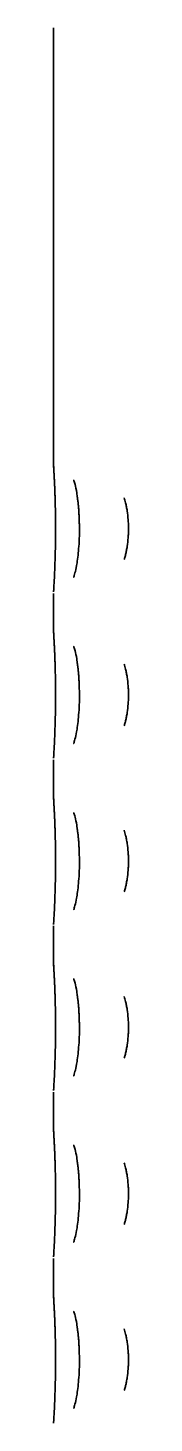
# Model space of a CAD drawing. Header units: inches. Extents: x 885 to 6823, y 710 to 5493.
# Drawn here: x 5289.49 to 5291.06, y 3141.02 to 3170.4 of the extents above; entities that cross this region are included whole.
import ezdxf

# ---------------------------------------------------------------- set-up
doc = ezdxf.new("R2010")
doc.units = ezdxf.units.IN
doc.layers.add('1', color=7, linetype='Continuous', true_color=0xffffff)

msp = doc.modelspace()

# ---------------------------------------------------------------- linework, layer by layer
at = {"layer": '1', "color": 7, "linetype": 'Continuous', "lineweight": 35}
for p, q in [((5289.49, 3170.4), (5289.49, 3161.22)), ((5289.49, 3158.491), (5289.49, 3157.72)), ((5289.491, 3158.532), (5289.491, 3158.523)), ((5289.493, 3158.559), (5289.492, 3158.539)), ((5289.49, 3154.991), (5289.49, 3154.22)), ((5289.491, 3155.032), (5289.491, 3155.023)), ((5289.493, 3155.059), (5289.492, 3155.039)), ((5289.49, 3151.491), (5289.49, 3150.72)), ((5289.491, 3151.532), (5289.491, 3151.523)), ((5289.493, 3151.559), (5289.492, 3151.539)), ((5289.493, 3148.059), (5289.492, 3148.039)), ((5289.49, 3147.991), (5289.49, 3147.22)), ((5289.491, 3148.032), (5289.491, 3148.023)), ((5289.491, 3144.532), (5289.491, 3144.523)), ((5289.493, 3144.559), (5289.492, 3144.539)), ((5289.49, 3144.491), (5289.49, 3143.72)), ((5289.491, 3141.032), (5289.491, 3141.023)), ((5289.493, 3141.059), (5289.492, 3141.039))]:
    msp.add_line(p, q, dxfattribs=at)
for points, knots in [([(5289.49, 3161.22), (5289.49, 3161.219), (5289.49, 3161.211), (5289.49, 3161.202), (5289.491, 3161.193), (5289.491, 3161.192), (5289.491, 3161.191), (5289.491, 3161.19), (5289.491, 3161.189), (5289.491, 3161.187), (5289.492, 3161.175), (5289.498, 3161.068), (5289.513, 3160.779), (5289.527, 3160.409), (5289.53, 3160.15), (5289.532, 3160.037)], [0, 0, 0, 0, 0.002128, 0.01283, 0.01463, 0.015597, 0.016473, 0.017787, 0.020504, 0.029146, 0.0931, 0.328504, 0.57022, 0.823505, 1, 1, 1, 1]), ([(5289.497, 3161.134), (5289.497, 3161.136), (5289.495, 3161.149), (5289.493, 3161.165), (5289.491, 3161.18), (5289.491, 3161.185), (5289.491, 3161.186), (5289.491, 3161.187), (5289.491, 3161.187), (5289.491, 3161.188), (5289.491, 3161.188), (5289.492, 3161.173), (5289.498, 3161.072), (5289.511, 3160.836), (5289.518, 3160.625), (5289.521, 3160.531)], [0, 0, 0, 0, 0.00525, 0.028024, 0.036063, 0.03785, 0.039024, 0.040313, 0.042421, 0.047149, 0.063316, 0.156215, 0.450956, 0.781472, 1, 1, 1, 1]), ([(5289.91, 3160.883), (5289.912, 3160.879), (5289.919, 3160.862), (5289.944, 3160.778), (5289.97, 3160.668), (5289.982, 3160.574), (5289.984, 3160.553)], [0, 0, 0, 0, 0.178169, 0.4765, 0.887764, 1, 1, 1, 1]), ([(5289.521, 3160.531), (5289.523, 3160.484), (5289.529, 3160.296), (5289.532, 3160.063), (5289.532, 3159.893), (5289.532, 3159.893)], [0, 0, 0, 0, 0.259258, 0.999997, 1, 1, 1, 1]), ([(5290.974, 3160.506), (5290.984, 3160.472), (5290.994, 3160.436), (5291.006, 3160.385), (5291.009, 3160.372), (5291.015, 3160.344), (5291.018, 3160.329), (5291.026, 3160.287), (5291.031, 3160.258), (5291.045, 3160.169), (5291.051, 3160.108), (5291.058, 3160.014), (5291.06, 3159.983), (5291.062, 3159.919), (5291.063, 3159.887), (5291.063, 3159.823), (5291.062, 3159.791), (5291.06, 3159.728), (5291.058, 3159.696), (5291.051, 3159.603), (5291.045, 3159.542), (5291.031, 3159.453), (5291.026, 3159.423), (5291.015, 3159.366), (5291.003, 3159.311), (5290.989, 3159.258), (5290.979, 3159.224), (5290.977, 3159.215), (5290.974, 3159.206)], [0, 0, 0, 0, 0.093555, 0.093555, 0.127476, 0.127476, 0.161398, 0.161398, 0.22924, 0.22924, 0.364925, 0.364925, 0.432768, 0.432768, 0.500611, 0.500611, 0.568453, 0.568453, 0.636296, 0.636296, 0.771981, 0.771981, 0.839824, 0.839824, 0.907666, 0.975509, 0.975509, 1, 1, 1, 1]), ([(5289.532, 3160.037), (5289.533, 3159.851), (5289.532, 3159.501), (5289.518, 3159.025), (5289.501, 3158.696), (5289.493, 3158.556), (5289.492, 3158.534), (5289.491, 3158.531)], [0, 0, 0, 0, 0.253988, 0.504645, 0.723691, 0.932583, 1, 1, 1, 1]), ([(5290.031, 3159.974), (5290.032, 3159.957), (5290.04, 3159.797), (5290.025, 3159.495), (5289.997, 3159.202), (5289.975, 3159.096), (5289.971, 3159.078)], [0, 0, 0, 0, 0.051676, 0.507762, 0.911768, 1, 1, 1, 1]), ([(5289.971, 3159.078), (5289.96, 3159.016), (5289.942, 3158.92), (5289.916, 3158.841), (5289.913, 3158.833), (5289.912, 3158.833)], [0, 0, 0, 0, 0.446092, 0.85264, 1, 1, 1, 1]), ([(5289.49, 3157.72), (5289.49, 3157.719), (5289.49, 3157.711), (5289.49, 3157.702), (5289.491, 3157.693), (5289.491, 3157.692), (5289.491, 3157.691), (5289.491, 3157.69), (5289.491, 3157.689), (5289.491, 3157.687), (5289.492, 3157.675), (5289.498, 3157.568), (5289.513, 3157.279), (5289.527, 3156.909), (5289.53, 3156.65), (5289.532, 3156.537)], [0, 0, 0, 0, 0.002127, 0.012829, 0.014629, 0.015597, 0.016473, 0.017786, 0.020503, 0.029143, 0.093072, 0.328479, 0.570194, 0.823478, 1, 1, 1, 1]), ([(5289.497, 3157.634), (5289.497, 3157.636), (5289.495, 3157.649), (5289.493, 3157.665), (5289.491, 3157.68), (5289.491, 3157.685), (5289.491, 3157.686), (5289.491, 3157.687), (5289.491, 3157.687), (5289.491, 3157.688), (5289.491, 3157.688), (5289.492, 3157.673), (5289.498, 3157.572), (5289.511, 3157.336), (5289.518, 3157.125), (5289.521, 3157.031)], [0, 0, 0, 0, 0.00525, 0.028024, 0.036063, 0.03785, 0.039024, 0.040314, 0.042421, 0.047149, 0.063316, 0.156215, 0.450956, 0.781471, 1, 1, 1, 1]), ([(5289.91, 3157.383), (5289.912, 3157.379), (5289.919, 3157.362), (5289.944, 3157.278), (5289.97, 3157.168), (5289.982, 3157.074), (5289.984, 3157.053)], [0, 0, 0, 0, 0.178169, 0.4765, 0.887764, 1, 1, 1, 1]), ([(5289.521, 3157.031), (5289.523, 3156.984), (5289.529, 3156.796), (5289.532, 3156.563), (5289.532, 3156.393), (5289.532, 3156.393)], [0, 0, 0, 0, 0.259257, 0.999996, 1, 1, 1, 1]), ([(5290.974, 3157.006), (5290.984, 3156.972), (5290.994, 3156.936), (5291.006, 3156.885), (5291.009, 3156.872), (5291.015, 3156.844), (5291.018, 3156.829), (5291.026, 3156.787), (5291.031, 3156.758), (5291.045, 3156.669), (5291.051, 3156.608), (5291.058, 3156.514), (5291.06, 3156.483), (5291.062, 3156.419), (5291.063, 3156.387), (5291.063, 3156.323), (5291.062, 3156.291), (5291.06, 3156.228), (5291.058, 3156.196), (5291.051, 3156.103), (5291.045, 3156.042), (5291.031, 3155.953), (5291.026, 3155.923), (5291.015, 3155.866), (5291.003, 3155.811), (5290.989, 3155.758), (5290.979, 3155.724), (5290.977, 3155.715), (5290.974, 3155.706)], [0, 0, 0, 0, 0.093555, 0.093555, 0.127476, 0.127476, 0.161398, 0.161398, 0.22924, 0.22924, 0.364925, 0.364925, 0.432768, 0.432768, 0.500611, 0.500611, 0.568453, 0.568453, 0.636296, 0.636296, 0.771981, 0.771981, 0.839824, 0.839824, 0.907666, 0.975509, 0.975509, 1, 1, 1, 1]), ([(5289.532, 3156.537), (5289.533, 3156.351), (5289.532, 3156.001), (5289.518, 3155.525), (5289.501, 3155.196), (5289.493, 3155.056), (5289.492, 3155.034), (5289.491, 3155.031)], [0, 0, 0, 0, 0.253988, 0.504645, 0.723691, 0.932583, 1, 1, 1, 1]), ([(5290.031, 3156.474), (5290.032, 3156.457), (5290.04, 3156.297), (5290.025, 3155.995), (5289.997, 3155.702), (5289.975, 3155.596), (5289.971, 3155.578)], [0, 0, 0, 0, 0.051676, 0.507762, 0.911768, 1, 1, 1, 1]), ([(5289.971, 3155.578), (5289.96, 3155.516), (5289.942, 3155.42), (5289.916, 3155.341), (5289.913, 3155.333), (5289.912, 3155.333)], [0, 0, 0, 0, 0.446092, 0.85264, 1, 1, 1, 1]), ([(5289.49, 3154.22), (5289.49, 3154.219), (5289.49, 3154.211), (5289.49, 3154.202), (5289.491, 3154.193), (5289.491, 3154.192), (5289.491, 3154.191), (5289.491, 3154.19), (5289.491, 3154.189), (5289.491, 3154.187), (5289.492, 3154.175), (5289.498, 3154.068), (5289.513, 3153.779), (5289.527, 3153.409), (5289.53, 3153.15), (5289.532, 3153.037)], [0, 0, 0, 0, 0.002128, 0.01283, 0.01463, 0.015597, 0.016473, 0.017787, 0.020503, 0.029145, 0.093088, 0.328494, 0.570209, 0.823494, 1, 1, 1, 1]), ([(5289.497, 3154.134), (5289.497, 3154.136), (5289.495, 3154.149), (5289.493, 3154.165), (5289.491, 3154.18), (5289.491, 3154.185), (5289.491, 3154.186), (5289.491, 3154.187), (5289.491, 3154.187), (5289.491, 3154.188), (5289.491, 3154.188), (5289.492, 3154.173), (5289.498, 3154.072), (5289.511, 3153.836), (5289.518, 3153.625), (5289.521, 3153.531)], [0, 0, 0, 0, 0.005249, 0.028024, 0.036062, 0.037849, 0.039023, 0.040313, 0.04242, 0.047148, 0.063316, 0.156216, 0.45096, 0.781478, 1, 1, 1, 1]), ([(5289.91, 3153.883), (5289.912, 3153.879), (5289.919, 3153.862), (5289.944, 3153.778), (5289.97, 3153.668), (5289.982, 3153.574), (5289.984, 3153.553)], [0, 0, 0, 0, 0.178169, 0.4765, 0.887764, 1, 1, 1, 1]), ([(5289.521, 3153.531), (5289.523, 3153.484), (5289.529, 3153.296), (5289.532, 3153.063), (5289.532, 3152.893), (5289.532, 3152.893)], [0, 0, 0, 0, 0.259259, 0.99995, 1, 1, 1, 1]), ([(5290.974, 3153.506), (5290.984, 3153.472), (5290.994, 3153.436), (5291.006, 3153.385), (5291.009, 3153.372), (5291.015, 3153.344), (5291.018, 3153.329), (5291.026, 3153.287), (5291.031, 3153.258), (5291.045, 3153.169), (5291.051, 3153.108), (5291.058, 3153.014), (5291.06, 3152.983), (5291.062, 3152.919), (5291.063, 3152.887), (5291.063, 3152.823), (5291.062, 3152.791), (5291.06, 3152.728), (5291.058, 3152.696), (5291.051, 3152.603), (5291.045, 3152.542), (5291.031, 3152.453), (5291.026, 3152.423), (5291.015, 3152.366), (5291.003, 3152.311), (5290.989, 3152.258), (5290.979, 3152.224), (5290.977, 3152.215), (5290.974, 3152.206)], [0, 0, 0, 0, 0.093555, 0.093555, 0.127476, 0.127476, 0.161398, 0.161398, 0.22924, 0.22924, 0.364925, 0.364925, 0.432768, 0.432768, 0.500611, 0.500611, 0.568453, 0.568453, 0.636296, 0.636296, 0.771981, 0.771981, 0.839824, 0.839824, 0.907666, 0.975509, 0.975509, 1, 1, 1, 1]), ([(5289.532, 3153.037), (5289.533, 3152.851), (5289.532, 3152.501), (5289.518, 3152.025), (5289.501, 3151.696), (5289.493, 3151.556), (5289.492, 3151.534), (5289.491, 3151.531)], [0, 0, 0, 0, 0.253988, 0.504645, 0.723691, 0.932583, 1, 1, 1, 1]), ([(5290.031, 3152.974), (5290.032, 3152.957), (5290.04, 3152.797), (5290.025, 3152.495), (5289.997, 3152.202), (5289.975, 3152.096), (5289.971, 3152.078)], [0, 0, 0, 0, 0.051676, 0.507762, 0.911768, 1, 1, 1, 1]), ([(5289.971, 3152.078), (5289.96, 3152.016), (5289.942, 3151.92), (5289.916, 3151.841), (5289.913, 3151.833), (5289.912, 3151.833)], [0, 0, 0, 0, 0.446092, 0.85264, 1, 1, 1, 1]), ([(5289.49, 3150.72), (5289.49, 3150.719), (5289.49, 3150.711), (5289.49, 3150.702), (5289.491, 3150.693), (5289.491, 3150.692), (5289.491, 3150.691), (5289.491, 3150.69), (5289.491, 3150.689), (5289.491, 3150.687), (5289.492, 3150.675), (5289.498, 3150.568), (5289.513, 3150.279), (5289.527, 3149.909), (5289.53, 3149.65), (5289.532, 3149.537)], [0, 0, 0, 0, 0.002127, 0.01283, 0.014629, 0.015597, 0.016473, 0.017786, 0.020503, 0.029144, 0.093081, 0.328487, 0.570203, 0.823487, 1, 1, 1, 1]), ([(5289.497, 3150.634), (5289.497, 3150.636), (5289.495, 3150.649), (5289.493, 3150.665), (5289.491, 3150.68), (5289.491, 3150.685), (5289.491, 3150.686), (5289.491, 3150.687), (5289.491, 3150.687), (5289.491, 3150.688), (5289.491, 3150.688), (5289.492, 3150.673), (5289.498, 3150.572), (5289.511, 3150.336), (5289.518, 3150.125), (5289.521, 3150.031)], [0, 0, 0, 0, 0.005253, 0.028028, 0.036066, 0.037853, 0.039027, 0.040317, 0.042424, 0.047152, 0.063321, 0.156221, 0.450967, 0.781487, 1, 1, 1, 1]), ([(5289.91, 3150.383), (5289.912, 3150.379), (5289.919, 3150.362), (5289.944, 3150.278), (5289.97, 3150.168), (5289.982, 3150.074), (5289.984, 3150.053)], [0, 0, 0, 0, 0.178169, 0.4765, 0.887764, 1, 1, 1, 1]), ([(5289.521, 3150.031), (5289.523, 3149.984), (5289.529, 3149.796), (5289.532, 3149.563), (5289.532, 3149.393), (5289.532, 3149.393)], [0, 0, 0, 0, 0.259279, 0.999966, 1, 1, 1, 1]), ([(5290.974, 3150.006), (5290.984, 3149.972), (5290.994, 3149.936), (5291.006, 3149.885), (5291.009, 3149.872), (5291.015, 3149.844), (5291.018, 3149.829), (5291.026, 3149.787), (5291.031, 3149.758), (5291.045, 3149.669), (5291.051, 3149.608), (5291.058, 3149.514), (5291.06, 3149.483), (5291.062, 3149.419), (5291.063, 3149.387), (5291.063, 3149.323), (5291.062, 3149.291), (5291.06, 3149.228), (5291.058, 3149.196), (5291.051, 3149.103), (5291.045, 3149.042), (5291.031, 3148.953), (5291.026, 3148.923), (5291.015, 3148.866), (5291.003, 3148.811), (5290.989, 3148.758), (5290.979, 3148.724), (5290.977, 3148.715), (5290.974, 3148.706)], [0, 0, 0, 0, 0.093555, 0.093555, 0.127476, 0.127476, 0.161398, 0.161398, 0.22924, 0.22924, 0.364925, 0.364925, 0.432768, 0.432768, 0.500611, 0.500611, 0.568453, 0.568453, 0.636296, 0.636296, 0.771981, 0.771981, 0.839824, 0.839824, 0.907666, 0.975509, 0.975509, 1, 1, 1, 1]), ([(5289.532, 3149.537), (5289.533, 3149.351), (5289.532, 3149.001), (5289.518, 3148.525), (5289.501, 3148.196), (5289.493, 3148.056), (5289.492, 3148.034), (5289.491, 3148.031)], [0, 0, 0, 0, 0.253988, 0.504645, 0.723691, 0.932583, 1, 1, 1, 1]), ([(5290.031, 3149.474), (5290.032, 3149.457), (5290.04, 3149.297), (5290.025, 3148.995), (5289.997, 3148.702), (5289.975, 3148.596), (5289.971, 3148.578)], [0, 0, 0, 0, 0.051676, 0.507762, 0.911768, 1, 1, 1, 1]), ([(5289.971, 3148.578), (5289.96, 3148.516), (5289.942, 3148.42), (5289.916, 3148.341), (5289.913, 3148.333), (5289.912, 3148.333)], [0, 0, 0, 0, 0.446092, 0.85264, 1, 1, 1, 1]), ([(5289.49, 3147.22), (5289.49, 3147.219), (5289.49, 3147.211), (5289.49, 3147.202), (5289.491, 3147.193), (5289.491, 3147.192), (5289.491, 3147.191), (5289.491, 3147.19), (5289.491, 3147.189), (5289.491, 3147.187), (5289.492, 3147.175), (5289.498, 3147.068), (5289.513, 3146.779), (5289.527, 3146.409), (5289.53, 3146.15), (5289.532, 3146.037)], [0, 0, 0, 0, 0.002128, 0.01283, 0.01463, 0.015597, 0.016473, 0.017787, 0.020504, 0.029145, 0.093093, 0.328498, 0.570213, 0.823498, 1, 1, 1, 1]), ([(5289.497, 3147.134), (5289.497, 3147.136), (5289.495, 3147.149), (5289.493, 3147.165), (5289.491, 3147.18), (5289.491, 3147.185), (5289.491, 3147.186), (5289.491, 3147.187), (5289.491, 3147.187), (5289.491, 3147.188), (5289.491, 3147.188), (5289.492, 3147.173), (5289.498, 3147.072), (5289.511, 3146.836), (5289.518, 3146.625), (5289.521, 3146.531)], [0, 0, 0, 0, 0.00525, 0.028024, 0.036063, 0.037849, 0.039023, 0.040313, 0.042421, 0.047149, 0.063316, 0.156216, 0.450957, 0.781474, 1, 1, 1, 1]), ([(5289.91, 3146.883), (5289.912, 3146.879), (5289.919, 3146.862), (5289.944, 3146.778), (5289.97, 3146.668), (5289.982, 3146.574), (5289.984, 3146.553)], [0, 0, 0, 0, 0.178169, 0.4765, 0.887764, 1, 1, 1, 1]), ([(5289.521, 3146.531), (5289.523, 3146.484), (5289.529, 3146.296), (5289.532, 3146.063), (5289.532, 3145.893), (5289.532, 3145.893)], [0, 0, 0, 0, 0.259248, 0.999942, 1, 1, 1, 1]), ([(5290.974, 3146.506), (5290.984, 3146.472), (5290.994, 3146.436), (5291.006, 3146.385), (5291.009, 3146.372), (5291.015, 3146.344), (5291.018, 3146.329), (5291.026, 3146.287), (5291.031, 3146.258), (5291.045, 3146.169), (5291.051, 3146.108), (5291.058, 3146.014), (5291.06, 3145.983), (5291.062, 3145.919), (5291.063, 3145.887), (5291.063, 3145.823), (5291.062, 3145.791), (5291.06, 3145.728), (5291.058, 3145.696), (5291.051, 3145.603), (5291.045, 3145.542), (5291.031, 3145.453), (5291.026, 3145.423), (5291.015, 3145.366), (5291.003, 3145.311), (5290.989, 3145.258), (5290.979, 3145.224), (5290.977, 3145.215), (5290.974, 3145.206)], [0, 0, 0, 0, 0.093555, 0.093555, 0.127476, 0.127476, 0.161398, 0.161398, 0.22924, 0.22924, 0.364925, 0.364925, 0.432768, 0.432768, 0.500611, 0.500611, 0.568453, 0.568453, 0.636296, 0.636296, 0.771981, 0.771981, 0.839824, 0.839824, 0.907666, 0.975509, 0.975509, 1, 1, 1, 1]), ([(5289.532, 3146.037), (5289.533, 3145.851), (5289.532, 3145.501), (5289.518, 3145.025), (5289.501, 3144.696), (5289.493, 3144.556), (5289.492, 3144.534), (5289.491, 3144.531)], [0, 0, 0, 0, 0.253988, 0.504645, 0.723691, 0.932583, 1, 1, 1, 1]), ([(5290.031, 3145.974), (5290.032, 3145.957), (5290.04, 3145.797), (5290.025, 3145.495), (5289.997, 3145.202), (5289.975, 3145.096), (5289.971, 3145.078)], [0, 0, 0, 0, 0.051676, 0.507762, 0.911768, 1, 1, 1, 1]), ([(5289.971, 3145.078), (5289.96, 3145.016), (5289.942, 3144.92), (5289.916, 3144.841), (5289.913, 3144.833), (5289.912, 3144.833)], [0, 0, 0, 0, 0.446092, 0.85264, 1, 1, 1, 1]), ([(5289.49, 3143.72), (5289.49, 3143.719), (5289.49, 3143.711), (5289.49, 3143.702), (5289.491, 3143.693), (5289.491, 3143.692), (5289.491, 3143.691), (5289.491, 3143.69), (5289.491, 3143.689), (5289.491, 3143.687), (5289.492, 3143.675), (5289.498, 3143.568), (5289.513, 3143.279), (5289.527, 3142.909), (5289.53, 3142.65), (5289.532, 3142.537)], [0, 0, 0, 0, 0.002129, 0.01283, 0.01463, 0.015597, 0.016473, 0.017787, 0.020504, 0.029147, 0.093118, 0.32852, 0.570236, 0.823522, 1, 1, 1, 1]), ([(5289.497, 3143.634), (5289.497, 3143.636), (5289.495, 3143.649), (5289.493, 3143.665), (5289.491, 3143.68), (5289.491, 3143.685), (5289.491, 3143.686), (5289.491, 3143.687), (5289.491, 3143.687), (5289.491, 3143.688), (5289.491, 3143.688), (5289.492, 3143.673), (5289.498, 3143.572), (5289.511, 3143.336), (5289.518, 3143.125), (5289.521, 3143.031)], [0, 0, 0, 0, 0.005249, 0.028024, 0.036062, 0.037849, 0.039023, 0.040313, 0.04242, 0.047148, 0.063316, 0.156216, 0.45096, 0.781479, 1, 1, 1, 1]), ([(5289.91, 3143.383), (5289.912, 3143.379), (5289.919, 3143.362), (5289.944, 3143.278), (5289.97, 3143.168), (5289.982, 3143.074), (5289.984, 3143.053)], [0, 0, 0, 0, 0.178169, 0.4765, 0.887764, 1, 1, 1, 1]), ([(5289.521, 3143.031), (5289.523, 3142.984), (5289.529, 3142.796), (5289.532, 3142.563), (5289.532, 3142.393), (5289.532, 3142.393)], [0, 0, 0, 0, 0.259262, 0.999953, 1, 1, 1, 1]), ([(5290.974, 3143.006), (5290.984, 3142.972), (5290.994, 3142.936), (5291.006, 3142.885), (5291.009, 3142.872), (5291.015, 3142.844), (5291.018, 3142.829), (5291.026, 3142.787), (5291.031, 3142.758), (5291.045, 3142.669), (5291.051, 3142.608), (5291.058, 3142.514), (5291.06, 3142.483), (5291.062, 3142.419), (5291.063, 3142.387), (5291.063, 3142.323), (5291.062, 3142.291), (5291.06, 3142.228), (5291.058, 3142.196), (5291.051, 3142.103), (5291.045, 3142.042), (5291.031, 3141.953), (5291.026, 3141.923), (5291.015, 3141.866), (5291.003, 3141.811), (5290.989, 3141.758), (5290.979, 3141.724), (5290.977, 3141.715), (5290.974, 3141.706)], [0, 0, 0, 0, 0.093555, 0.093555, 0.127476, 0.127476, 0.161398, 0.161398, 0.22924, 0.22924, 0.364925, 0.364925, 0.432768, 0.432768, 0.500611, 0.500611, 0.568453, 0.568453, 0.636296, 0.636296, 0.771981, 0.771981, 0.839824, 0.839824, 0.907666, 0.975509, 0.975509, 1, 1, 1, 1]), ([(5289.532, 3142.537), (5289.533, 3142.351), (5289.532, 3142.001), (5289.518, 3141.525), (5289.501, 3141.196), (5289.493, 3141.056), (5289.492, 3141.034), (5289.491, 3141.031)], [0, 0, 0, 0, 0.253988, 0.504645, 0.723691, 0.932583, 1, 1, 1, 1]), ([(5290.031, 3142.474), (5290.032, 3142.457), (5290.04, 3142.297), (5290.025, 3141.995), (5289.997, 3141.702), (5289.975, 3141.596), (5289.971, 3141.578)], [0, 0, 0, 0, 0.051676, 0.507762, 0.911768, 1, 1, 1, 1]), ([(5289.971, 3141.578), (5289.96, 3141.516), (5289.942, 3141.42), (5289.916, 3141.341), (5289.913, 3141.333), (5289.912, 3141.333)], [0, 0, 0, 0, 0.446092, 0.85264, 1, 1, 1, 1])]:
    msp.add_open_spline(points, degree=3, knots=knots, dxfattribs=at)
for points, degree in [([(5289.984, 3160.553), (5290.025, 3160.309), (5290.03, 3159.987)], 2), ([(5290.03, 3159.987), (5290.031, 3159.974)], 1), ([(5289.492, 3158.539), (5289.491, 3158.532)], 1), ([(5289.491, 3158.531), (5289.491, 3158.53)], 1), ([(5289.984, 3157.053), (5290.025, 3156.809), (5290.03, 3156.487)], 2), ([(5290.03, 3156.487), (5290.031, 3156.474)], 1), ([(5289.492, 3155.039), (5289.491, 3155.032)], 1), ([(5289.491, 3155.031), (5289.491, 3155.03)], 1), ([(5289.984, 3153.553), (5290.025, 3153.309), (5290.03, 3152.987)], 2), ([(5290.03, 3152.987), (5290.031, 3152.974)], 1), ([(5289.492, 3151.539), (5289.491, 3151.532)], 1), ([(5289.491, 3151.531), (5289.491, 3151.53)], 1), ([(5289.984, 3150.053), (5290.025, 3149.809), (5290.03, 3149.487)], 2), ([(5290.03, 3149.487), (5290.031, 3149.474)], 1), ([(5289.492, 3148.039), (5289.491, 3148.032)], 1), ([(5289.491, 3148.031), (5289.491, 3148.03)], 1), ([(5289.984, 3146.553), (5290.025, 3146.309), (5290.03, 3145.987)], 2), ([(5290.03, 3145.987), (5290.031, 3145.974)], 1), ([(5289.492, 3144.539), (5289.491, 3144.532)], 1), ([(5289.491, 3144.531), (5289.491, 3144.53)], 1), ([(5289.984, 3143.053), (5290.025, 3142.809), (5290.03, 3142.487)], 2), ([(5290.03, 3142.487), (5290.031, 3142.474)], 1), ([(5289.492, 3141.039), (5289.491, 3141.032)], 1), ([(5289.491, 3141.031), (5289.491, 3141.03)], 1)]:
    msp.add_open_spline(points, degree=degree, dxfattribs=at)

doc.saveas('drawing.dxf')
